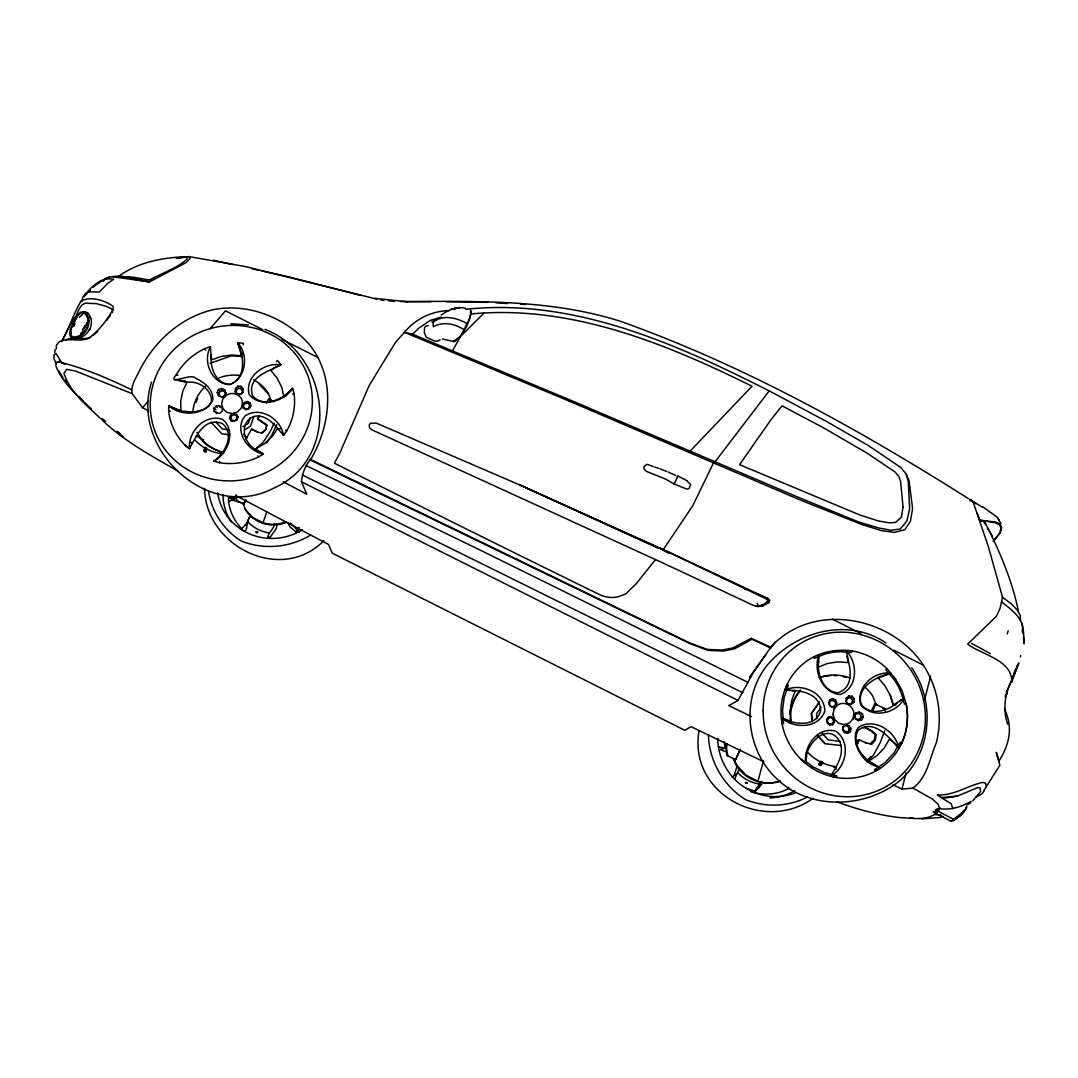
<?xml version="1.0" encoding="UTF-8"?>
<svg xmlns="http://www.w3.org/2000/svg" width="1078" height="1078" viewBox="0 0 1078 1078"><rect width="100%" height="100%" fill="white"/><g stroke="black" fill="none" stroke-linecap="round" stroke-linejoin="round"><path stroke-width="1.5" d="M1018.4 611.239C1012.188 580.543 999.387 550.575 985.09 522.668L984.483 522.251M805.872 762.402L801.048 759.357L805.818 763.062C803.016 746.461 818.135 725.831 835.935 731.261C851.256 742.176 846.473 767.226 831.03 775.931L836.771 777.494L836.865 775.958L824.252 772.535L812.435 766.539L805.953 761.337C804.633 744.17 828.497 720.414 839.964 742.068C844.761 754.411 836.69 765.676 831.03 775.931M847.82 733.35L843.225 729.779L842.983 726.626L845.597 724.928L848.925 725.669L850.946 728.445L850.488 731.612L847.82 733.35L844.546 732.582L842.551 729.793L842.983 726.626M56.231 349.016L56.447 345.162L59.182 341.713C68.251 337.279 78.869 342.211 88.153 338.532C98.785 331.175 106.83 320.206 113.298 309.184L113.069 306.3C104.539 300.277 91.01 295.965 81.052 300.964C73.735 313.55 69.208 327.914 61.918 340.729M818.606 661.016C816.787 673.588 823.296 692.143 837.997 692.709C853.655 687.791 851.377 668.549 846.85 656.542M235.247 391.745L235.503 388.376L237.942 386.167L241.162 386.382L243.224 388.835L242.954 392.163L240.529 394.413L237.349 394.265L235.247 391.745L237.726 394.036L240.475 394.036L242.954 392.163M805.818 763.022L805.953 761.337M219.642 407.053L219.737 405.961L216.328 405.934L213.996 408.09L214.104 411.163L216.543 413.292L219.939 413.278L222.284 411.149L222.216 408.144L219.737 405.961M848.049 704.177L845.947 701.616L846.284 698.234L848.871 696.011L852.186 696.253L854.342 698.8L854.032 702.169L851.418 704.392L848.049 704.177L846.392 701.482L846.863 699.002L848.669 697.735L850.771 697.965L852.24 699.541L852.415 701.818L850.825 703.732L848.076 703.745M189.553 448.731L185.039 445.227L189.526 448.771C187.841 431.51 204.901 413.507 222.378 419.261C236.608 430.405 228.226 453.878 213.794 461.155L219.413 462.664L219.777 461.303M726.343 743.429L725.79 748.428L726.868 755.328L727.717 755.759L726.585 748.482L727.084 743.968M848.669 697.735L848.871 696.011M844.546 732.582L844.68 731.585M232.336 420.285L231.002 418.56L231.325 416.148L233.589 414.599L236.176 415.461L237.093 417.698L236.244 419.719L234.384 420.716L231.002 420.649L229.493 418.143L230.49 415.326L233.414 413.844L236.5 414.478L237.982 416.943L237.012 419.787L234.128 421.35L231.002 420.649M206.181 451.776L206.424 447.801L205.103 447.491L203.782 451.049L206.181 451.776L205.682 450.739M699.029 730.965C688.141 793.745 763.992 834.008 813.162 798.232M843.36 727.219L845.597 724.928M81.995 301.53L82.588 297.461C89.919 288.419 100.523 276.318 113.567 279.31L107.733 283.406L99.203 292.098L88.706 291.828L85.256 293.715M242.2 392.244L242.2 390.088L240.839 388.592L241.162 386.382M243.264 344.879L243.507 343.262L237.739 342.912C243.749 355.767 246.875 378.257 230.193 384.401C215.627 384.024 209.765 367.288 211.248 354.918M210.372 347.763L211.665 359.877L221.057 356.481L231.622 355.012L241.58 355.727L241.984 353.005M112.328 312.728L112.691 310.477L111.371 308.645L105.684 306.152L96.373 303.632L85.014 303.188L81.78 305.128L79.112 309.063L72.186 324.923M283.285 481.839L306.812 494.223L301.409 481.745C302.15 473.754 305.222 466.181 310.006 459.807L311.569 458.083C331.135 423.6 335.447 377.745 309.858 345.068C286.398 318.131 249.234 302.81 213.673 309.575C181.212 317.026 154.949 340.635 139.897 369.794C136.65 377.34 130.344 385.062 132.176 393.659L142.592 407.754L148.548 410.893M819.064 654.804L818.148 667.228L827.271 663.536L837.714 661.879L847.739 662.552L847.78 657.526L845.96 650.546C858.29 662.539 858.007 688.034 840.314 694.501C822.339 693.329 812.637 670.489 819.064 654.791M851.755 650.869L851.485 652.5L846.769 652.244A51.461 49.386 54.2 0 0 818.754 656.65L814.348 658.362L813.661 656.879C825.465 650.964 838.738 649.252 851.755 650.869A65.003 62.362 55.1 0 1 887.005 668.71L895.697 679.032L902.178 690.89L906.153 703.772A65.003 62.349 55.1 0 1 901.787 742.904L898.823 747.903C888.851 737.554 874.271 718.527 858.196 730.129C849.787 745.868 866.281 761.89 880.093 767.859L875.349 771.161M277.127 523.989L276.278 528.678L269.958 537.518M1018.454 663.32L1011.757 682.226C1012.592 659.803 981.6 654.898 967.68 644.092L996.463 616.225L999.953 608.679L1002.54 597.333L988.432 546.829L973.488 503.049L970.631 500.017C860.042 429.947 744.602 365.644 621.022 321.487C549.888 298.741 474.266 301.395 400.517 301.53M54.601 352.506L55.113 349.824M204.82 451.951L205.346 449.162L204.443 448.327M80.715 335.501L81.591 332.671L80.769 335.541M734.091 775.284L737.029 766.269M151.513 382.164C129.616 449.688 208.916 522.466 273.92 488.038C342.144 458.096 330.245 354.271 264.999 329.369M204.47 450.375L205.103 447.491M818.795 764.612L820.991 761.405L822.689 762.874L821.045 765.232L818.795 764.612L820.991 761.405M937.806 810.899L935.273 809.686L953.478 819.293L962.708 812.34L965.686 809.012L966.75 805.859M935.96 813.122L933.198 811.869L951.214 821.409L956.698 817.919M189.688 448.165C196.587 435.957 204.227 416.863 222.27 423.533C235.3 433.733 225.194 453.461 213.835 461.114M893.002 784.784L901.976 789.109L906.072 772.966M924.493 700.323L930.637 676.108M857.01 730.17L855.77 734.926L855.285 733.498M236.217 391.866L236.85 389.535L238.75 388.349L240.839 388.592M779.731 781.213A38.107 36.881 59.6 0 1 736.449 765.798L733.269 758.589L737.082 765.596L746.205 775.271L757.942 781.28L763.547 760.704M832.31 706.71L834.898 705.861L835.639 703.206L834.264 701.023L832.081 700.39L830.195 701.252L829.4 703.206L830.1 705.403L832.634 707.411L835.504 706.184L836.744 703.085L835.585 699.945L832.701 698.598L829.777 699.851L828.591 702.923L829.777 706.063L832.634 707.411M244.976 429.691L250.527 426.053L253.923 416.445M1020.314 657.014L1020.731 655.505M769.598 600.54L769.005 602.494L762.752 605.93L757.672 606.604L752.889 605.149L663.765 563.363L371.897 429.826L369.565 427.818L369.107 425.541L370.401 423.263L376.316 423.128L520.135 485.113L669.249 552.367L767.94 598.6L769.598 600.54L669.195 552.488L520.135 485.113L658.24 548.271M245.946 525.229L250.298 515.392M767.819 600.109C766.701 604.111 759.532 606.308 757.079 605.944L755.732 606.011M739.198 768.547L734.576 779.448M833.9 709.634L834.21 708.906M1007.229 633.904L1008.2 630.873M846.756 732.029L848.548 730.951L849.235 728.795L848.157 726.437L845.502 725.561M274.513 523.746C273.799 529.109 268.813 532.155 267.6 537.316L269.082 537.033L267.964 536.723M236.176 415.461L236.5 414.478M245.137 509.193L252.804 517.548L263.032 522.776L266.792 511.888M787.075 684.597L785.148 690.109C800.846 682.495 824.239 692.063 824.886 710.712C819.428 728.58 793.839 729.294 781.671 717.746L782.156 723.675M832.081 700.39L832.701 698.598M1014.87 671.324L1015.382 669.856M250.204 417.779L248.196 423.479L242.86 426.699M853.062 718.487L852.711 719.188M1013.98 675.488L1015.355 671.715M1015.813 670.812L1017.915 664.991M1015.193 671.513L1017.538 665.139M221.542 397.081L224.399 395.909L225.949 393.039L224.682 389.899L221.596 388.457L218.511 389.562L217.177 392.486L218.43 395.613L221.542 397.081L224.669 396.057L225.949 393.039M71.202 337.037L73.398 338.586C86.065 339.772 96.912 324.478 88.315 313.738L84.96 312.068L87.83 312.755M751.487 716.574L728.741 705.605L737.999 700.43L753.226 672.685L770.783 647.231C809.834 603.667 882.869 614.393 917.944 657.728C936.998 681.444 943.722 713.34 936.31 742.809C929.748 758.023 927.242 777.952 912.864 788.085L901.976 789.109M884.728 730.749L880.254 742.58L873.463 755.072L867.116 761.54C858.034 753.845 851.148 738.673 858.223 727.663C873.813 716.87 895.292 730.857 898.823 747.903L893.743 742.19L889.31 739.171L884.297 747.903L877.034 755.638L868.76 761.081L880.133 767.886L872.318 764.814L867.035 761.472M1012.673 677.415L1013.239 675.933M225.329 393.403L224.116 391.314L224.682 389.899M461.505 334.53L469.038 319.802L471.423 311.515L470.601 310.127M90.539 318.212L90.309 317.39M176.442 374.511C165.729 386.908 191.641 372.179 195.711 378.338C204.187 382.178 213.592 389.427 212.811 399.749C205.251 415.623 181.05 416.957 168.653 405.746L168.72 411.351M1012.511 677.402L1018.953 663.051M87.614 322.066L80.648 334.732L80.998 334.059M1013.711 673.642L1015.597 669.465M1006.286 692.44L1012.067 679.544C1004.925 693.329 1002.486 709.351 1007.687 724.214M687.104 480.734L677.927 476.072L674.181 483.995L686.915 489.142L688.99 488.59L690.661 484.561L687.238 481.165M856.148 744.009L858.142 739.697M871.388 710.968L874.676 703.826L884.93 708.596L885.415 711.413M856.889 744.224L859.409 739.67L856.7 745.531M872.493 711.251L875.848 703.988M205.319 408.885L209.024 406.096L211.477 401.515C212.096 389.279 198.15 380.399 186.898 382.367L182.761 391.314L180.673 401.42L180.942 411.014L193.878 412.133L203.931 409.424M669.195 552.488L660.046 548.365M83.154 329.194L85.189 325.718L83.195 329.248M61.904 341.457L74.153 317.323M740.06 749.628L735.519 759.747L740.492 749.291M73.654 326.513L75.056 323.575M274.082 423.304L270.066 431.726L263.194 442.223L255.068 449.445M276.817 424.611L271.939 434.838L266.576 443.045M858.694 713.42L860.514 714.835L861.026 716.924L860.055 718.783L857.967 719.565L855.622 718.554L854.652 715.9L856.188 713.649L858.694 713.42L859.368 712.019L862.413 713.69L863.357 716.897L861.699 719.754L858.371 720.589L855.299 718.932L854.302 715.738L855.999 712.868L859.368 712.019M1005.195 697.048L1007.189 693.019L1005.343 695.728M669.438 552.61L669.115 553.243L666.083 551.087M218.43 395.613L219.642 395.41L219.103 393.335L220.033 391.503L221.987 390.708L224.116 391.314M998.807 761.445C1009.601 744.036 1013.253 727.785 1004.453 708.758M245.959 409.6L248.614 408.333L250.204 402.983L247.576 401.528L244.49 402.471L242.766 405.247L243.358 408.171L245.959 409.6L249.072 408.697L250.837 405.975L250.204 402.983M250.675 516.78C245.407 518.06 248.614 538.07 241.795 528.732A50.464 48.672 -18.4 0 1 228.576 501.553L228.496 497.039L236.405 498.265L236.284 495.139M756.972 792.923L754.209 791.791L761.311 781.51M103.34 281.304L104.499 279.215C118.796 271.993 134.885 279.754 149.505 281.87L185.995 262.655L190.024 258.572L190.294 256.739L176.361 258.221L185.443 256.78L187.168 257.049L187.141 258.895C176.603 268.786 161.902 272.963 149.465 280.037L133.2 277.181L121.235 276.696M655.464 559.563L636.411 583.548L625.766 593.924L617.586 596.969A28.5 26.68 28.4 0 1 599.193 594.45C510.729 551.127 422.495 507.361 334.436 463.203L339.813 453.056L369.309 385.291L395.734 342.009L404.479 332.32L412.497 334.234L452.49 350.902L460.373 336.619M936.62 809.524L938.359 810.238L939.881 807.557M245.851 499.815L243.547 503.925L244.45 504.41L236.756 500.461L236.271 495.786M243.844 504.086L245.474 501.162M246.013 438.948L251.592 429.084L257.736 432.009M261.455 432.965L265.565 429.758L266.616 425.271L257.642 419.113L259.097 415.812M266.212 403.226L268.584 399.035L273.812 401.69M257.642 419.113L259.434 415.96M829.534 724.942L827.661 722.3L827.352 720.171L828.551 718.271L831.515 716.816L833.968 719.013L834.453 722.287L832.62 724.739L829.534 724.942L827.015 722.759L826.597 719.457L828.456 717.005L831.515 716.816M983.958 790.417L999.885 765.232L996.234 752.309L998.457 759.222M984.214 790.713L982.098 793.826L975.711 797.262M89.38 329.949L90.215 328.736M662.795 550.346L692.79 505.663L713.811 462.246L715.051 461.802L769.207 390.883L826.772 421.579L868.383 445.578L900.709 467.434L906.167 473.956L909.118 480.95L912.581 508.6L910.425 521.375L904.779 529.716L894.43 532.37L881.454 530.645L861.093 524.258L800.536 500.125L568.227 400.706L404.479 332.32C415.582 318.765 431.779 311.003 449.27 310.572M276.332 361.629L277.45 360.443L280.967 364.795C268.948 371.533 246.525 376.667 252.522 395.734C263.14 408.4 284.188 399.156 292.69 388.296L294.051 393.699A63.373 60.381 -15 0 1 286.883 430.634L283.554 435.323C280.819 418.56 259.811 405.732 244.908 416.068C233.535 430.338 247.293 451.156 263.436 454.013L258.424 457.059A63.373 60.381 -15 0 1 219.373 462.705M819.361 702.074L811.303 713.434L811.977 721.371M819.442 702.304L811.532 713.447L812.246 721.788M821.234 707.128L816.518 713.784L816.949 718.797M84.057 296.706L90.498 289.578M87.264 322.605L89.204 320.462L87.305 322.659M749.466 677.2L766.242 654.211M771.174 647.447L775.122 642.03M820.021 765.596L822.689 762.874M106.655 320.355L110.441 315.275M900.143 700.74L904.361 698.032C896.802 713.798 872.264 718.945 860.877 704.931C855.46 687.737 873.813 670.732 890.846 673.278C876.832 676.526 855.784 686.74 861.174 704.486C870.283 716.169 887.881 711.224 897.341 702.546M906.167 473.956L908.255 481.57L909.67 508.708L906.854 521.105L900.238 529.015L890.954 530.268L878.543 527.91L858.883 522.089L799.674 497.847L569.305 399.668L568.227 400.706M820.412 764.059L822.258 761.674M98.691 283.474L100.537 281.088M761.809 784.097L754.452 792.357M246.485 409.061L244.194 408.077L243.412 405.571L245.124 403.455L247.63 403.266L249.355 404.614M242.2 390.088L243.224 388.835M836.69 801.762C857.158 809.349 878.341 815.184 900.09 817.609C913.174 818.027 931.688 822.285 939.652 808.662C950.823 810.346 961.468 806.762 971.009 801.372L970.564 802.867L967.572 804.66M850.771 697.965L852.186 696.253M142.592 407.754L148.05 401.38M210.183 328.682L225.437 310.828L262.709 329.666M97.653 331.445L93.166 335.581M969.89 500.866L970.631 500.017L972.235 500.758L982.287 507.266M960.983 815.17L964.338 809.807M292.704 388.296C283.918 402.067 260.458 408.158 249.193 394.629C244.315 376.828 264.353 362.127 280.967 364.795L274.553 367.544L270.982 370.63L277.154 378.095L281.708 387.218L283.864 396.502L286.559 395.626M677.146 476.907L677.927 476.072M690.243 450.995L752.013 386.22C664.91 343.1 570.141 304.468 470.843 313.981M895.926 704.972L893.123 705.268L890.239 695.445L884.998 685.837L878.287 678.022L880.16 676.041M972.72 800.846L980.576 791.71L980.158 788.099L978.029 787.439L957.385 796.103L942.495 798.421L937.361 794.958C953.734 795.86 967.276 785.754 982.664 782.358L985.669 783.315L986.37 787.29M241.742 528.786L247.953 521.954A36.787 35.278 -15.6 0 0 269.379 532.909M292.165 388.848L283.864 396.502M867.426 760.152L870.741 756.783M904.361 698.032L893.123 705.268M848.157 726.437L848.925 725.669M887.005 668.71L885.82 669.896L888.946 673.602A51.528 49.372 54.6 0 1 903.041 699.379L904.482 704.069L906.153 703.772A65.003 62.362 55.1 0 1 863.087 776.147A65.003 62.362 55.1 0 1 786.064 737.096A65.003 62.362 55.1 0 1 813.661 656.879M460.373 336.619L484.251 312.836M993.134 541.52L999.872 533.138L1000.91 527.924L999.414 524.703L995.061 522.682L979.781 520.202L977.315 513.357M79.125 337.683L80.284 337.374M993.646 540.657L1000.397 532.424L1001.678 527.385L999.832 524.002L995.533 522.048L979.781 520.202L983.796 521.59L985.467 524.528M412.497 334.234L419.167 327.874L430.459 320.341L441.01 317.161M323.858 540.671C280.859 584.343 205.372 545.98 204.537 488.374M829.278 723.742L831.529 723.823L833.375 722.139L833.294 719.336L830.99 717.719M92.991 287.341L98.071 283.406M79.381 317.202L82.723 314.237M459.026 337.401L454.633 340.459M237.093 417.698L237.982 416.943M987.192 528.813L987.744 528.368L992.083 535.712M834.264 701.023L835.585 699.945M732.231 777.198L737.864 772.845A37.501 36.113 57.9 0 0 759.909 784.124M960.282 815.817L955.674 818.754M467.367 323.804C457.584 317.956 442.371 313.846 433.06 322.457L433.289 326.796C443.26 321.123 455.199 323.75 464.268 329.895M935.664 810.211L937.388 808.985L938.709 809.659M933.615 812.435L935.313 811.235L936.809 812.004L934.639 811.707M117.812 276.979C137.041 262.466 161.821 257.575 185.443 256.78M100.645 281.735L104.499 279.215M441.252 315.032C448.232 310.1 456.762 306.152 465.467 308.214M440.12 339.651L437.843 341.066L434.555 341.079L426.309 337.239L424.341 332.806L424.516 327.887L425.352 326.378L428.303 325.596M860.514 714.835L862.413 713.69M290.251 522.857L296.396 528.921L299.172 527.263M216.543 413.292L217.5 412.739M249.719 406.595L250.837 405.975M770.824 648.121L752.026 639.214L734.522 648.821L723.311 651.031L707.828 650.344L690.311 643.714L310.006 459.807M86.739 292.96L90.202 291.073M770.783 647.231L751.245 638.351L733.067 647.878L722.476 650.061L707.451 649.441L690.405 643.27L310.666 459.524M878.287 678.022L890.846 673.278M435.566 320.072L431.833 321.891L432.911 322.228M65.812 339.92C73.587 336.093 82.763 340.365 90.768 337.32M833.294 719.336L833.968 719.013M953.397 820.884L963.368 812.96L966.75 807.543M863.559 727.946L865.135 727.219L872.075 730.978L876.239 734.63L875.363 740.101L871.832 744.224L865.041 742.567M942.94 816.235L940.191 817.474L921.73 818.916M105.577 278.515L109.282 276.871M852.24 699.541L854.342 698.8M210.197 363.273L231.42 355.848L242.577 356.535M56.838 362.195L59.667 361.292L64.801 364.243M720.872 749.399L724.915 748.186L724.322 741.664M205.346 449.162L206.572 448.825M152.645 279.256L149.465 280.037L153.763 279.094M292.529 394.076L294.065 393.739M849.235 728.795L850.946 728.445M228.523 501.62L236.405 498.265L228.981 497.268M757.241 788.139L758.818 787.897L757.686 787.587M782.089 723.742L783.598 723.527L782.52 710.442L784.151 697.533L788.395 685.392L787.021 684.611M243.358 408.171L244.194 408.077M835.639 703.206L836.744 703.085M941.027 797.599L957.385 796.103M442.452 339.058L454.593 341.686C463.203 334.598 468.741 324.155 471.032 313.348L470.21 311.96M465.817 309.278C573.617 297.919 675.502 343.437 769.207 390.883M174.852 379.645L181.751 380.494L186.898 382.367L184.661 380.696M168.64 411.419L170.324 411.297M766.714 598.654L767.94 598.6L756.46 593.547M861.026 716.924L863.357 716.897M406.487 301.719L431.133 301.692M178.355 411.014L180.942 411.014L168.653 405.746M446.13 301.732L487.862 302.366M934.72 814.658L940.986 814.86M112.934 276.803L149.505 281.87L139.305 280.172M496.042 302.824L507.495 303.484M520.566 304.225L525.471 304.508M230.854 323.777L248.277 324.855M407.134 301.732L374.47 298.323M882.68 708.421L884.93 708.596M910.034 817.946L913.376 818.229M236.244 419.719L237.012 419.787M380.884 299.98L383.916 300.29M388.471 300.749L394.548 301.341M214.104 411.163L215.991 411.365M73.722 337.845L77.751 338.276M788.49 690.499L785.175 690.109C799.337 689.812 820.506 692.817 820.574 711.008C815.776 727.623 793.731 724.766 781.698 717.746L791.306 721.64L790.282 711.48L791.616 700.767L795.106 691.281L791.791 690.89M839.856 741.327L828.335 739.885L822.015 733.256M841.554 745.572L824.98 743.699L817.218 735.546M223.82 452.733L220.707 452.342L208.337 446.036A40.681 38.808 -15.6 0 1 197.584 433.383M228.482 429.731L222.311 428.95L216.193 422.306M229.843 434.838L221.798 433.814L211.14 422.253M833.375 722.139L834.453 722.287M188.488 256.497L244.949 266.495L376.64 299.064M91.59 409.195C78.276 396.273 62.861 383.755 55.935 366.008L56.218 362.868L58.994 362.033C84.138 367.962 108.231 378.513 131.556 389.751M280.078 428.869L277.625 428.492C250.595 394.804 226.218 438.382 262.843 453.744M870.04 743.78L874.352 739.953L875.147 734.63L870.984 730.911L864.61 727.461M242.995 503.278L233.939 500.583L228.496 497.039M766.795 602.117L769.005 602.494L767.32 601.524M757.079 605.944L757.834 606.092M133.645 279.121L136.475 279.647M178.935 380.696L186.898 382.367M852.415 701.818L854.032 702.169M213.269 260.216L232.686 264.487M252.117 268.772L258.599 270.214M261.846 270.928L287.826 276.655L360.995 295.453M718.352 746.731L724.915 748.186L719.875 747.539M981.236 520.714L982.53 521.159M754.829 791.171L745.895 788.112M229.493 418.143L231.002 418.56M876.171 704.742L872.668 695.889A46.691 44.831 55.9 0 0 864.017 686.255M819.01 763.669L820.142 763.979M654.467 467.057L658.469 468.229M848.548 730.951L850.488 731.612M828.591 702.923L829.4 703.206M180.942 411.014L169.596 406.258M659.857 468.768L666.783 471.477M452.49 350.902L569.305 399.668M720.63 749.628L725.171 751.541M132.176 393.659L76.039 371.209L66.755 369.323L63.952 373.338C70.69 394.184 89.447 407.484 104.418 422.212C126.22 442.33 152.483 456.493 178.045 471.18M653.093 466.464L646.989 464.281L644.024 466.41L643.849 468.431L646.126 471.234L665.247 478.942L674.181 483.995M942.495 798.421L951.119 803.622L952.952 808.716M217.177 392.486L219.103 393.335M285.535 430.068L286.896 430.688M664.061 550.925L667.848 552.664M901.814 742.958L900.251 742.23L893.716 753.266L884.984 762.604L874.447 769.8L875.336 771.255M668.171 472.029L675.704 475.492M858.991 739.67L866.523 743.065M763.75 761.769L691.146 726.693L684.759 730.291L332.267 553.189L328.494 544.444L235.503 495.354M306.085 465.548L483.308 551.64L748.294 682.536M742.863 692.75L302.473 475.061M737.999 700.43L301.409 481.745M885.981 642.933C847.375 616.778 794.729 631.668 766.579 665.975C740.896 698.827 746.07 748.927 775.581 777.669C807.988 810.36 864.206 808.931 899.119 781.307C931.527 753.589 935.852 702.223 911.678 667.834M282.086 339.449L317.862 357.519M832.539 619.217L860.823 633.514M893.568 650.074L923.347 665.126M874.676 703.826L876.805 704.918M726.868 755.328L735.519 759.747M196.196 435.984L203.648 439.905M971.48 643.377L990.412 653.618M257.521 418.614L266.98 424.961L265.848 429.583L262.426 433.033L257.48 432.089L251.592 429.084M243.102 503.722L245.582 509.907A33.485 32.273 -18.5 0 0 286.344 522.439M912.864 788.085L932.524 799.135L938.224 804.363L939.652 808.662M177.843 375.333L176.388 374.511A63.373 60.381 -15 0 1 204.982 348.544L210.56 346.658C202.112 361.399 211.8 383.822 229.398 384.59C245.717 378.904 249.328 355.039 237.739 342.912L241.58 355.727M860.055 718.783L861.699 719.754M982.732 506.795L997.19 517.197L1000.91 523.665M296.706 532.532L289.793 526.684L287.759 522.426M263.436 454.013L255.513 448.987L264.204 443.934L272.006 436.711L277.625 428.492L283.541 435.31L283.123 434.474M123.121 436.577L116.653 431.375M937.388 808.985L938.628 809.794M935.313 811.235L936.728 812.138M213.996 408.09L215.843 409.344M970.631 500.017L975.833 503.79M1002.54 597.333L1011.555 604.017L1017.645 610.471L1020.367 615.713L1020.408 620.645M1001.664 602.023C1011.393 609.622 1024.154 618.368 1023.035 632.368M806.748 756.365L805.562 755.422L806.627 757.133M192.275 443.125L191.17 442.223L191.911 443.759M831.529 723.823L832.62 724.739M235.503 388.376L236.85 389.535M820.627 762.429L821.679 763.332M297.42 531.602L296.396 528.921L298.593 530.848M102.046 418.358L105.684 421.565M826.597 719.457L827.352 720.171M268.584 399.035L269.392 399.817M743.537 587.47L745.76 589.679M230.49 415.326L231.325 416.148M817.245 735.25L825.128 743.537M259.353 384.307L268.584 394.225M296.396 528.921L299.293 532.101M751.245 638.351L752.026 639.214M118.068 432.305L120.332 434.798L118.567 432.211M79.017 396.637L83.356 401.568M218.511 389.562L220.033 391.503M64.68 379.955L66.405 382.191M846.284 698.234L846.863 699.002M243.79 434.178L246.835 438.247M762.146 604.987L762.752 605.93M244.49 402.471L245.124 403.455M757.16 603.37L758.656 605.742M62.093 363.326L55.962 353.449L54.062 354.837L53.9 358.3L56.123 363.798M58.643 370.711L62.955 377.718M997.783 517.831L999.4 520.863M216.328 405.934L217.163 407.565M204.995 348.585L205.736 350.067M257.763 455.846L258.41 457.153M788.476 787.277L789.029 788.449A51.461 49.817 59.4 0 1 758.36 793.489M953.087 818.485L953.478 819.293M950.85 820.614L951.214 821.409M271.238 400.746L268.099 393.079A40.775 38.902 -15.6 0 0 253.68 379.847M857.967 719.565L858.371 720.589M237.942 386.167L238.75 388.349M890.253 694.771L893.15 704.203M829.777 699.851L830.195 701.252M233.414 413.844L233.589 414.599M855.999 712.868L856.188 713.649M833.213 714.983L833.105 714.269M835.989 769.517L835.396 766.539A46.974 45.37 56.9 0 1 807.732 752.431M221.596 388.457L221.987 390.708M1023.494 637.287L1024.1 643.849L1023.548 631.641M1022.51 629.848L1022.739 632.934M828.456 717.005L828.551 718.271M1022.267 624.162L1022.793 632.22M1022.47 629.821L1022.591 632.84M247.576 401.528L247.63 403.266M90.067 316.945L90.094 317.875M453.515 340.621L453.515 341.78M195.9 402.539A40.681 38.808 -15.6 0 1 197.8 398.334M285.98 521.752A33.553 32.34 -18.5 0 1 263.032 522.776M780.472 781.038A38.202 36.962 59.6 0 1 757.942 781.28M794.715 790.659A55.867 54.062 59.3 0 1 769.908 797.936M795.429 792.734A57.242 55.355 58.8 0 1 717.813 738.417M755.382 792.923A51.461 49.817 59.4 0 1 750.948 791.724M708.381 735.358A77.589 74.948 58 0 0 745.45 799.593A77.468 74.961 57.7 0 0 807.597 796.898M836.609 767.24A46.691 44.831 55.9 0 1 833.402 767.064M790.363 723.271A46.691 44.831 55.9 0 1 800.415 690.661M819.347 677.496A46.691 44.831 55.9 0 1 850.259 678.075M789.622 714.054A46.556 44.71 55.9 0 1 800.482 689.947M819.819 677.496A46.556 44.71 55.9 0 1 830.599 675.583M833.698 675.542A46.556 44.71 55.9 0 1 836.865 675.704M843.144 676.728A46.556 44.71 55.9 0 1 846.176 677.55M185.025 445.174A63.373 60.381 -15 0 1 168.626 411.365M221.785 453.825A45.788 43.955 -18.5 0 1 195.145 440.242M223.106 452.127A40.775 38.902 -15.6 0 1 196.924 432.318M192.827 411.756A40.775 38.902 -15.6 0 1 205.628 386.194M218.874 377.974A40.775 38.902 -15.6 0 1 240.488 375.521M302.352 529.783A56.11 54.048 -17.9 0 1 217.675 492.781M231.218 521.954A54.789 52.822 -18.3 0 1 222.944 494.923M208.566 491.366A75.999 73.237 -16.9 0 0 241.122 540.981A76.012 73.129 -17.2 0 0 310.68 535.025M71.027 329.033L71.188 335.649L73.371 336.942C84.327 337.454 92.412 322.915 85.418 314.143L82.871 312.755L80.19 313.482L77.508 316.07L71.027 329.033M903 506.943L901.451 517.076L895.535 522.426L889.296 522.857L878.61 521.011L859.745 514.947L739.521 464.658L771.066 419.598L782.035 405.827L824.279 428.249L866.806 452.989L895.158 472.043L899.025 476.813L900.669 481.61L903 506.943M70.366 329.396L69.706 333.614L70.434 336.552L72.765 337.953C84.852 338.667 93.813 322.672 85.917 313.092L83.127 311.569L80.271 312.404L77.427 315.275L70.366 329.396M853.924 713.447L853.008 718.837L849.531 722.92L844.438 724.632L839.088 723.473L834.924 719.781L833.051 714.552L833.981 709.162L837.458 705.093A10.767 10.335 55.2 0 1 853.924 713.447M242.537 403.078L241.229 408.144L237.47 411.985L232.255 413.534L227 412.402L223.092 408.872L221.596 403.913L222.917 398.847L226.69 395.02A10.497 10.012 -15.1 0 1 242.537 403.078M257.642 531.98C257.682 533.516 255.675 532.828 255.823 531.602L257.642 531.98M747.391 782.871L745.653 783.436L745.424 782.412L747.391 782.871M454.741 308.564L451.13 309.292L460.036 307.54L454.741 308.564M763.13 710.631A83.41 80.001 55.1 0 0 884.297 787.573A83.41 80.001 55.1 0 0 885.348 645.17A83.41 80.001 55.1 0 0 763.13 710.631M200.292 475.694A81.322 77.481 -15 0 0 311.663 391.112A81.322 77.481 -15 0 0 181.926 342.656A81.322 77.481 -15 0 0 200.292 475.694"/></g></svg>
